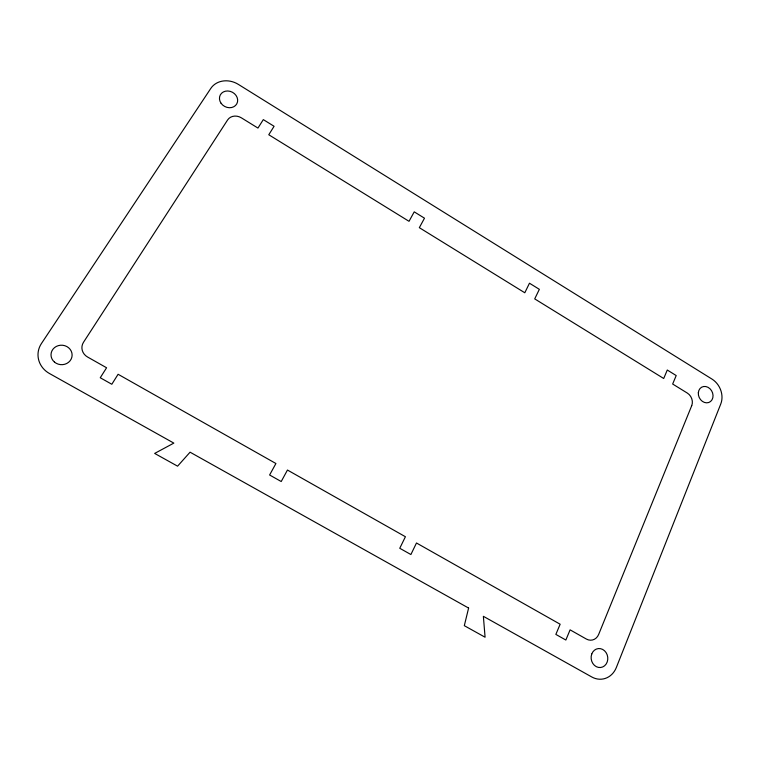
<?xml version="1.0" encoding="UTF-8"?>
<svg xmlns="http://www.w3.org/2000/svg" width="760" height="760" viewBox="0 0 760 760"><rect width="100%" height="100%" fill="white"/><g stroke="black" fill="none" stroke-linecap="round" stroke-linejoin="round"><path stroke-width="1.14" d="M468.606 608.057L464.312 625.679L485.079 637.222L483.369 616.312L591.822 676.998A21.204 18.468 80.6 0 0 616.341 667.517L720.774 403.959A18.81 15.713 63.3 0 0 711.958 379.069L238.355 84.388A20.833 17.965 27.6 0 0 210.843 88.359L41.42 343.548A23.456 21.65 3.8 0 0 49.447 373.502L173.84 443.108L154.66 453.425L177.583 466.174L190.066 452.19L468.606 608.057M691.723 405.659L598.633 634.495A10.517 9.215 78.9 0 1 586.378 639.056L570.095 629.85L565.848 640.034L555.855 634.4L560.149 624.226L416.48 542.991L410.894 554.534L399.76 548.274L405.412 536.731L287.46 470.041L281.219 481.526L269.61 474.99L275.918 463.514L118.094 374.272L111.824 384.265L100.254 377.748L106.58 367.764L87.561 357.01A11.524 10.688 7.2 0 1 83.524 342.238L227.591 119.975A10.421 9.072 28.1 0 1 241.366 117.828L257.953 128.07L263.312 119.614L274.084 126.284L268.774 134.748L409.022 221.312L414.228 211.85L424.488 218.196L419.33 227.667L524.799 292.771L529.473 283.214L539.353 289.332L534.717 298.889L663.708 378.499L667.28 370.025L676.2 375.554L672.657 384.028L687.315 393.072A9.481 7.989 63.4 0 1 691.723 405.659M54.492 362.102A10.554 9.737 3.8 0 0 71.886 357.077A10.554 9.737 3.8 0 0 58.311 345.638A10.554 9.737 3.8 0 0 54.492 362.102M591.745 654.028A9.538 8.312 80.6 0 0 600.571 667.508A9.538 8.312 80.6 0 0 606.062 652.564A9.538 8.312 80.6 0 0 591.745 654.028M698.336 392.711A8.464 7.068 63.3 0 0 708.747 402.505A8.464 7.068 63.3 0 0 709.944 388.702A8.464 7.068 63.3 0 0 698.336 392.711M221.084 103.274A9.376 8.085 27.6 0 0 236.806 103.816A9.376 8.085 27.6 0 0 227.791 90.981A9.376 8.085 27.6 0 0 221.084 103.274"/></g></svg>
